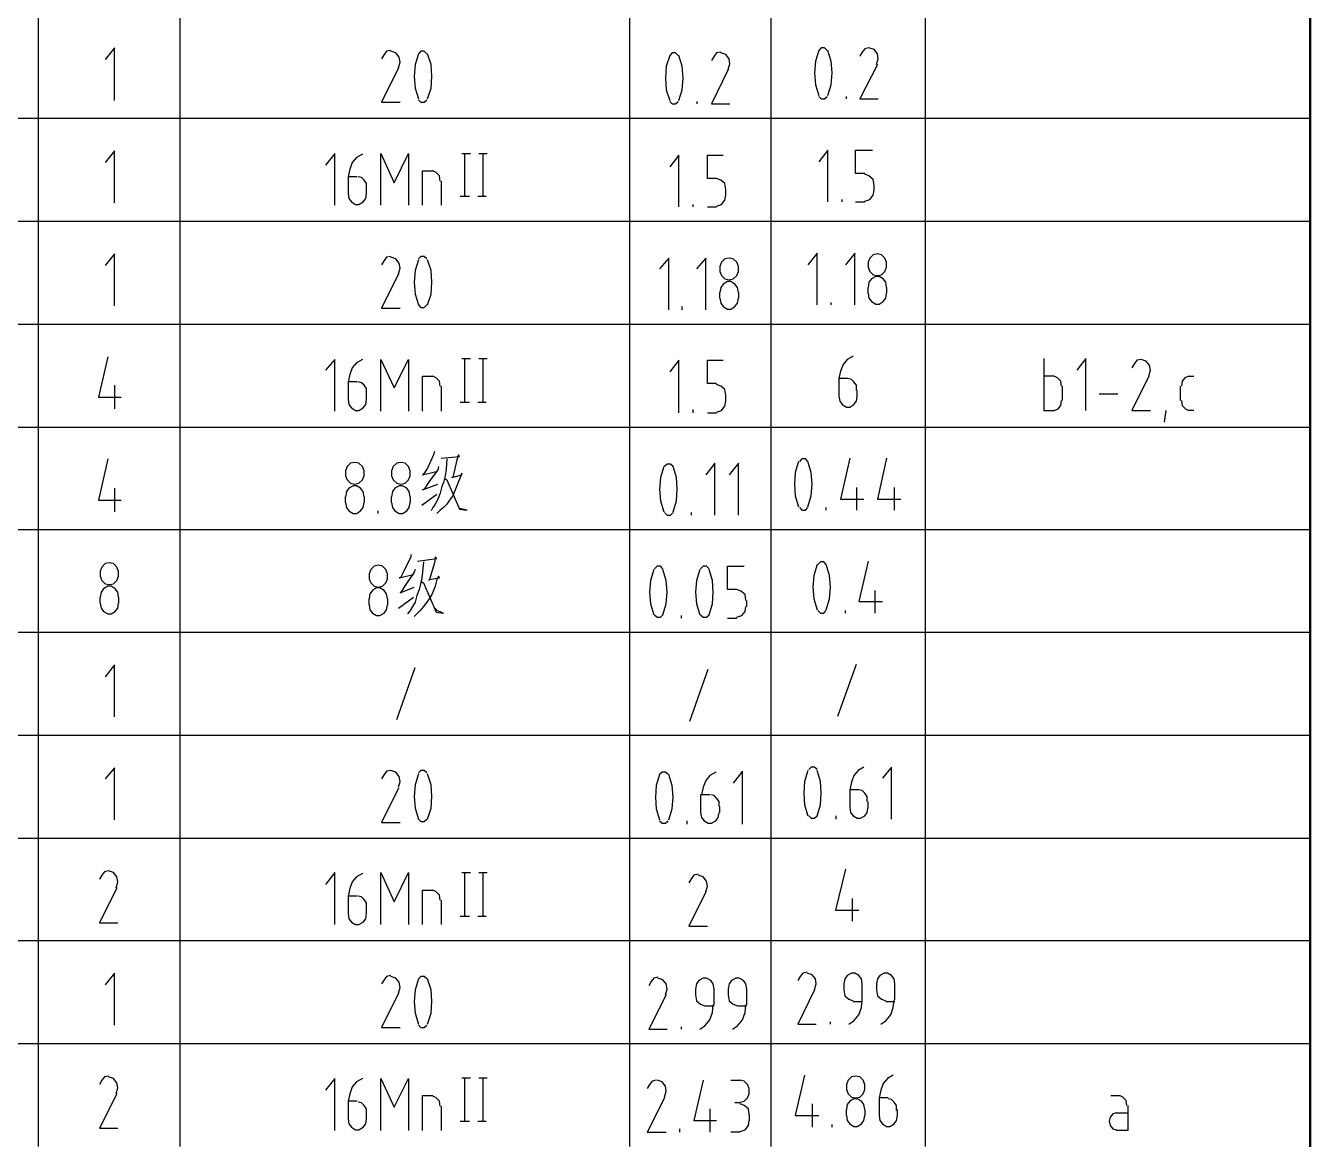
# Model space of a CAD drawing. Header units: millimetres. Extents: x -830 to 4759, y -3917 to 4295.
# Drawn here: x 3759 to 4759, y -3057 to -2190 of the extents above; entities that cross this region are included whole.
import ezdxf

# ---------------------------------------------------------------- set-up
doc = ezdxf.new("R2010")
doc.units = ezdxf.units.MM
doc.layers.add('1', color=7, linetype='Continuous')

msp = doc.modelspace()

# ---------------------------------------------------------------- linework, layer by layer
at = {"layer": '1', "color": 0, "lineweight": 50}
for points in [[(-829.97, -3912.18), (-829.97, 4295.37), (4758.8, 4295.37), (4758.8, -3912.18), (-829.97, -3912.18)], [(4758.8, -2182.83), (4758.8, -2262.33)], [(4758.8, -2262.33), (4758.8, -2342.48)], [(4758.8, -2342.48), (4758.8, -2422.62)], [(4758.8, -2422.62), (4758.8, -2502.77)], [(4758.8, -2502.77), (4758.8, -2582.27)], [(4758.8, -2582.27), (4758.8, -2662.41)], [(4758.8, -2662.41), (4758.8, -2742.56)], [(4758.8, -2742.56), (4758.8, -2822.71)], [(4758.8, -2822.71), (4758.8, -2902.2)], [(4758.8, -2902.2), (4758.8, -2982.35)], [(4758.8, -2982.35), (4758.8, -3062.49)]]:
    msp.add_lwpolyline(points, dxfattribs=at)
at = {"layer": '1', "color": 0, "lineweight": 25}
for points in [[(3769.02, -2182.83), (3769.02, -2262.33)], [(3879.14, -2182.83), (3879.14, -2262.33)], [(4229.05, -2182.83), (4229.05, -2262.33)], [(4339.17, -2182.83), (4339.17, -2262.33)], [(4459.07, -2182.83), (4459.07, -2262.33)], [(3828.32, -2248.65), (3828.32, -2207.6), (3821.15, -2216.72)], [(4382.83, -2209.55), (4380.88, -2207.6), (4378.27, -2207.6), (4376.31, -2209.55), (4373.71, -2218.02), (4373.06, -2227.14), (4373.71, -2236.27), (4376.31, -2244.74)], [(4421.27, -2220.63), (4422.58, -2216.07), (4421.93, -2212.16), (4419.32, -2208.9), (4415.41, -2207.6), (4412.15, -2208.25), (4410.2, -2210.85), (4408.24, -2214.11)], [(4043.35, -2209.55), (4040.09, -2210.2), (4038.13, -2212.81), (4036.18, -2216.07)], [(4049.21, -2223.23), (4050.51, -2218.67), (4049.86, -2214.76), (4047.26, -2211.51), (4043.35, -2210.2)], [(4071.37, -2212.16), (4069.41, -2210.2), (4066.8, -2210.2), (4064.85, -2212.16), (4062.24, -2220.63), (4061.59, -2229.75), (4062.24, -2238.87), (4064.85, -2247.34)], [(4072.02, -2247.34), (4074.62, -2238.87), (4075.27, -2229.75), (4074.62, -2220.63), (4072.02, -2212.16)], [(4266.85, -2213.46), (4264.89, -2211.51), (4262.28, -2211.51), (4260.33, -2213.46), (4257.72, -2221.93), (4257.07, -2231.05), (4257.72, -2240.18), (4260.33, -2248.65)], [(4267.5, -2248.65), (4270.1, -2240.18), (4270.75, -2231.05), (4270.1, -2221.93), (4267.5, -2213.46)], [(4300.08, -2210.85), (4296.82, -2211.51), (4294.86, -2214.11), (4292.91, -2217.37)], [(4305.94, -2224.54), (4307.24, -2219.98), (4306.59, -2216.07), (4303.99, -2212.81), (4300.08, -2211.51)], [(4383.48, -2244.74), (4386.09, -2236.27), (4386.74, -2227.14), (4386.09, -2218.02), (4383.48, -2209.55)], [(4049.21, -2223.23), (4036.18, -2249.95), (4050.51, -2249.95)], [(4305.94, -2224.54), (4292.91, -2251.25), (4307.24, -2251.25)], [(4421.93, -2220.63), (4408.24, -2247.34), (4422.58, -2247.34)], [(4064.85, -2247.99), (4066.8, -2249.95), (4069.41, -2249.95), (4071.37, -2247.99)], [(4376.31, -2245.39), (4378.27, -2247.34), (4380.88, -2247.34), (4382.83, -2245.39)], [(4397.82, -2247.34), (4397.82, -2245.39)], [(4260.33, -2249.3), (4262.28, -2251.25), (4264.89, -2251.25), (4266.85, -2249.3)], [(4281.83, -2251.25), (4281.83, -2249.3)], [(2959.08, -2262.33), (4758.8, -2262.33)], [(2959.08, -2262.33), (4758.8, -2262.33)], [(3769.02, -2262.33), (3769.02, -2342.48)], [(3879.14, -2262.33), (3879.14, -2342.48)], [(4229.05, -2262.33), (4229.05, -2342.48)], [(4339.17, -2262.33), (4339.17, -2342.48)], [(4459.07, -2262.33), (4459.07, -2342.48)], [(3828.32, -2328.14), (3828.32, -2287.74), (3821.15, -2296.86)], [(4383.48, -2327.49), (4383.48, -2287.09), (4376.31, -2296.21)], [(4412.15, -2305.34), (4404.98, -2305.34), (4404.98, -2287.09), (4418.02, -2287.09)], [(3999.69, -2330.1), (3999.69, -2289.7), (3992.52, -2298.82)], [(4021.19, -2290.35), (4016.63, -2292.96), (4013.37, -2296.86), (4011.42, -2302.08), (4010.11, -2307.94)], [(4035.53, -2330.1), (4035.53, -2289.7), (4045.95, -2312.5), (4057.03, -2289.7), (4057.03, -2330.1)], [(4098.73, -2289.7), (4105.25, -2289.7)], [(4100.69, -2289.7), (4100.69, -2322.93)], [(4111.76, -2289.7), (4118.28, -2289.7)], [(4115.02, -2289.7), (4115.02, -2322.93)], [(4267.5, -2331.4), (4267.5, -2291), (4260.33, -2300.12)], [(4296.82, -2309.25), (4289.65, -2309.25), (4289.65, -2291), (4302.03, -2291)], [(4010.11, -2307.94), (4010.11, -2320.97)], [(4017.28, -2307.94), (4010.11, -2307.94)], [(4024.45, -2317.06), (4024.45, -2313.15), (4022.5, -2310.55), (4020.54, -2308.59), (4017.93, -2307.94)], [(4068.11, -2330.1), (4068.11, -2303.38), (4075.93, -2303.38)], [(4081.79, -2311.2), (4081.14, -2307.29), (4078.53, -2304.68), (4075.93, -2303.38)], [(4419.32, -2314.46), (4418.67, -2309.9), (4415.41, -2307.29), (4412.15, -2305.99)], [(4024.45, -2320.97), (4024.45, -2316.41)], [(4082.44, -2311.2), (4082.44, -2330.1)], [(4303.99, -2317.72), (4303.33, -2313.15), (4300.08, -2310.55), (4296.82, -2309.25)], [(4303.99, -2322.28), (4303.99, -2317.72)], [(4412.15, -2326.84), (4416.06, -2325.54), (4418.67, -2322.28), (4419.32, -2318.37)], [(4419.32, -2318.37), (4419.32, -2314.46)], [(4010.11, -2320.97), (4010.77, -2324.88), (4012.72, -2327.49), (4015.98, -2329.44), (4018.59, -2329.44), (4021.84, -2327.49), (4023.8, -2324.88), (4024.45, -2320.97)], [(4097.43, -2322.93), (4104.6, -2322.93)], [(4111.11, -2322.93), (4117.63, -2322.93)], [(4296.82, -2330.75), (4300.73, -2329.44), (4303.33, -2326.19), (4303.99, -2322.28)], [(4394.56, -2327.49), (4394.56, -2325.54)], [(4404.98, -2327.49), (4412.15, -2327.49)], [(4278.57, -2331.4), (4278.57, -2329.44)], [(4289.65, -2331.4), (4296.82, -2331.4)], [(2959.08, -2342.48), (4758.8, -2342.48)], [(2959.08, -2342.48), (4758.8, -2342.48)], [(3769.02, -2342.48), (3769.02, -2422.62)], [(3879.14, -2342.48), (3879.14, -2422.62)], [(4229.05, -2342.48), (4229.05, -2422.62)], [(4339.17, -2342.48), (4339.17, -2422.62)], [(4459.07, -2342.48), (4459.07, -2422.62)], [(3828.32, -2408.29), (3828.32, -2367.89), (3821.15, -2377.01)], [(4375.01, -2407.64), (4375.01, -2367.24), (4367.84, -2376.36)], [(4404.33, -2407.64), (4404.33, -2367.24), (4397.17, -2376.36)], [(4421.93, -2367.89), (4418.67, -2368.54), (4416.06, -2371.15), (4414.76, -2374.41), (4414.76, -2378.31), (4416.06, -2381.57), (4418.67, -2384.18), (4421.93, -2384.83), (4425.18, -2384.18), (4427.79, -2381.57), (4429.09, -2378.31), (4429.09, -2374.41), (4427.79, -2371.15), (4425.18, -2368.54), (4421.93, -2367.89)], [(4043.35, -2369.84), (4040.09, -2370.5), (4038.13, -2373.1), (4036.18, -2376.36)], [(4049.21, -2383.53), (4050.51, -2378.97), (4049.86, -2375.06), (4047.26, -2371.8), (4043.35, -2370.5)], [(4064.85, -2372.45), (4062.24, -2380.92), (4061.59, -2390.04), (4062.24, -2399.17), (4064.85, -2407.64)], [(4071.37, -2371.8), (4069.41, -2369.84), (4066.8, -2369.84), (4064.85, -2371.8)], [(4072.02, -2407.64), (4074.62, -2399.17), (4075.27, -2390.04), (4074.62, -2380.92), (4072.02, -2372.45)], [(4259.68, -2411.55), (4259.68, -2371.15), (4252.51, -2379.62)], [(4288.35, -2411.55), (4288.35, -2371.15), (4281.18, -2379.62)], [(4306.59, -2371.15), (4303.33, -2371.8), (4300.73, -2374.41), (4299.43, -2377.66), (4299.43, -2381.57), (4300.73, -2384.83), (4303.33, -2387.44), (4306.59, -2388.09), (4309.85, -2387.44), (4312.46, -2384.83), (4313.76, -2381.57), (4313.76, -2377.66), (4312.46, -2374.41), (4309.85, -2371.8), (4306.59, -2371.15)], [(4049.21, -2383.53), (4036.18, -2410.24), (4050.51, -2410.24)], [(4429.09, -2393.95), (4428.44, -2390.04), (4426.49, -2387.44), (4423.23, -2385.48), (4420.62, -2385.48), (4417.36, -2387.44), (4415.41, -2390.04), (4414.76, -2393.95)], [(4313.76, -2397.86), (4313.11, -2393.95), (4311.15, -2391.35), (4307.9, -2389.39), (4305.29, -2389.39), (4302.03, -2391.35), (4300.08, -2393.95), (4299.43, -2397.86)], [(4299.43, -2402.42), (4299.43, -2397.86)], [(4313.76, -2397.86), (4313.76, -2402.42)], [(4414.76, -2398.51), (4414.76, -2393.95)], [(4414.76, -2398.51), (4415.41, -2402.42), (4417.36, -2405.03), (4420.62, -2406.99), (4423.23, -2406.99), (4426.49, -2405.03), (4428.44, -2402.42), (4429.09, -2398.51)], [(4429.09, -2393.95), (4429.09, -2398.51)], [(4064.85, -2407.64), (4066.8, -2409.59), (4069.41, -2409.59), (4071.37, -2407.64)], [(4299.43, -2402.42), (4300.08, -2406.33), (4302.03, -2408.94), (4305.29, -2410.89), (4307.9, -2410.89), (4311.15, -2408.94), (4313.11, -2406.33), (4313.76, -2402.42)], [(4386.09, -2407.64), (4386.09, -2405.68)], [(4270.1, -2411.55), (4270.1, -2408.94)], [(2959.08, -2422.62), (4758.8, -2422.62)], [(2959.08, -2422.62), (4758.8, -2422.62)], [(3769.02, -2422.62), (3769.02, -2502.77)], [(3879.14, -2422.62), (3879.14, -2502.77)], [(4229.05, -2422.62), (4229.05, -2502.77)], [(4339.17, -2422.62), (4339.17, -2502.77)], [(4459.07, -2422.62), (4459.07, -2502.77)], [(3823.11, -2448.04), (3815.94, -2479.31), (3833.53, -2479.31)], [(4403.03, -2447.38), (4398.47, -2449.99), (4395.21, -2453.9), (4393.26, -2459.11), (4391.95, -2464.98)], [(3999.69, -2490.39), (3999.69, -2449.99), (3992.52, -2458.46)], [(4021.19, -2449.99), (4016.63, -2452.6), (4013.37, -2456.51), (4011.42, -2461.72), (4010.11, -2467.58)], [(4035.53, -2490.39), (4035.53, -2449.99), (4045.95, -2472.15), (4057.03, -2449.99), (4057.03, -2490.39)], [(4098.73, -2449.34), (4105.25, -2449.34)], [(4100.69, -2449.34), (4100.69, -2483.22)], [(4111.76, -2449.34), (4118.28, -2449.34)], [(4115.02, -2449.34), (4115.02, -2483.22)], [(4267.5, -2491.69), (4267.5, -2450.64), (4260.33, -2459.76)], [(4296.82, -2468.89), (4289.65, -2468.89), (4289.65, -2450.64), (4302.03, -2450.64)], [(4551.59, -2449.34), (4551.59, -2489.74), (4559.41, -2489.74)], [(4584.17, -2489.74), (4584.17, -2449.34), (4577.01, -2458.46)], [(4633.04, -2463.02), (4634.35, -2458.46), (4633.7, -2454.55), (4631.09, -2451.29), (4627.18, -2449.99), (4623.92, -2450.64), (4621.97, -2453.25), (4620.01, -2456.51)], [(4010.11, -2467.58), (4010.11, -2481.27)], [(4017.28, -2467.58), (4010.11, -2467.58)], [(4024.45, -2476.71), (4024.45, -2472.8), (4022.5, -2470.19), (4020.54, -2468.24), (4017.93, -2467.58)], [(4068.11, -2490.39), (4068.11, -2463.02), (4075.93, -2463.02)], [(4081.79, -2470.84), (4081.14, -2466.93), (4078.53, -2464.33), (4075.93, -2463.02)], [(4391.95, -2464.98), (4391.95, -2478.66)], [(4399.12, -2464.98), (4391.95, -2464.98)], [(4405.64, -2474.1), (4405.64, -2470.19), (4403.68, -2467.58), (4401.73, -2465.63), (4399.12, -2464.98)], [(4559.41, -2463.02), (4551.59, -2463.02)], [(4565.28, -2470.84), (4564.63, -2466.93), (4562.02, -2464.33), (4559.41, -2463.02)], [(4633.04, -2463.02), (4620.01, -2489.74), (4634.35, -2489.74)], [(4664.32, -2463.02), (4661.06, -2464.33), (4659.11, -2466.93), (4658.46, -2470.84)], [(4664.32, -2463.02), (4668.23, -2463.02)], [(3828.32, -2470.19), (3828.32, -2488.44)], [(4024.45, -2481.27), (4024.45, -2476.71)], [(4082.44, -2470.84), (4082.44, -2490.39)], [(4303.99, -2478.01), (4303.33, -2473.45), (4300.08, -2470.84), (4296.82, -2469.54)], [(4303.99, -2482.57), (4303.99, -2478.01)], [(4391.95, -2478.66), (4392.6, -2482.57), (4394.56, -2485.18), (4397.82, -2487.13), (4400.42, -2487.13), (4403.68, -2485.18), (4405.64, -2482.57), (4406.29, -2478.66)], [(4406.29, -2478.66), (4406.29, -2474.1)], [(4565.93, -2481.92), (4565.93, -2470.84)], [(4594.6, -2476.71), (4608.94, -2476.71)], [(4657.81, -2481.92), (4657.81, -2470.84)], [(4010.11, -2481.27), (4010.77, -2485.18), (4012.72, -2487.78), (4015.98, -2489.74), (4018.59, -2489.74), (4021.84, -2487.78), (4023.8, -2485.18), (4024.45, -2481.27)], [(4097.43, -2483.22), (4104.6, -2483.22)], [(4111.11, -2483.22), (4117.63, -2483.22)], [(4296.82, -2491.04), (4300.73, -2489.74), (4303.33, -2486.48), (4303.99, -2482.57)], [(4559.41, -2489.74), (4562.67, -2488.44), (4564.63, -2485.83), (4565.28, -2481.92)], [(4658.46, -2481.92), (4659.11, -2485.83), (4661.71, -2488.44), (4664.32, -2489.74)], [(4278.57, -2491.69), (4278.57, -2489.09)], [(4289.65, -2491.69), (4296.82, -2491.69)], [(4645.42, -2498.86), (4646.73, -2489.74)], [(4668.23, -2489.74), (4664.32, -2489.74)], [(2959.08, -2502.77), (4758.8, -2502.77)], [(2959.08, -2502.77), (4758.8, -2502.77)], [(3769.02, -2502.77), (3769.02, -2582.27)], [(3879.14, -2502.77), (3879.14, -2582.27)], [(4229.05, -2502.77), (4229.05, -2582.27)], [(4339.17, -2502.77), (4339.17, -2582.27)], [(4459.07, -2502.77), (4459.07, -2582.27)], [(3823.11, -2527.53), (3815.94, -2559.46), (3833.53, -2559.46)], [(4077.23, -2521.67), (4076.58, -2524.27), (4072.02, -2534.7), (4068.76, -2539.26), (4068.11, -2539.91), (4078.53, -2537.31)], [(4087, -2527.53), (4086.35, -2535.35), (4085.7, -2540.56), (4084.4, -2545.78), (4083.09, -2549.03), (4081.79, -2554.25), (4079.84, -2558.81), (4077.88, -2562.72), (4075.93, -2565.32), (4074.62, -2567.93)], [(4082.44, -2526.88), (4096.78, -2525.58), (4096.13, -2524.27), (4094.82, -2528.18), (4091.56, -2541.87), (4090.91, -2541.87), (4098.73, -2539.91), (4098.73, -2538.61), (4097.43, -2541.87), (4095.47, -2546.43), (4094.17, -2549.69), (4092.87, -2552.94), (4091.56, -2556.2), (4089.61, -2558.81), (4087, -2562.72), (4084.4, -2565.32), (4081.79, -2567.28), (4079.18, -2569.89)], [(4367.84, -2564.67), (4370.45, -2556.2), (4371.1, -2547.08), (4370.45, -2537.96), (4367.84, -2529.49), (4365.89, -2527.53), (4363.28, -2527.53), (4361.33, -2529.49)], [(4400.42, -2526.88), (4393.26, -2558.81), (4411.5, -2558.81)], [(4429.09, -2526.88), (4421.93, -2558.81), (4440.17, -2558.81)], [(4015.33, -2530.14), (4012.07, -2530.79), (4009.46, -2533.4), (4008.16, -2536.65), (4008.16, -2540.56), (4009.46, -2543.82), (4012.07, -2546.43), (4015.33, -2547.08), (4018.59, -2546.43), (4021.19, -2543.82), (4022.5, -2540.56), (4022.5, -2536.65), (4021.19, -2533.4), (4018.59, -2530.79), (4015.33, -2530.14)], [(4051.17, -2530.14), (4047.91, -2530.79), (4045.3, -2533.4), (4044, -2536.65), (4044, -2540.56), (4045.3, -2543.82), (4047.91, -2546.43), (4051.17, -2547.08), (4054.42, -2546.43), (4057.03, -2543.82), (4058.33, -2540.56), (4058.33, -2536.65), (4057.03, -2533.4), (4054.42, -2530.79), (4051.17, -2530.14)], [(4080.49, -2533.4), (4079.84, -2536), (4073.32, -2545.12), (4069.41, -2550.99), (4068.11, -2551.64), (4079.84, -2547.08)], [(4255.77, -2533.4), (4253.16, -2541.87), (4252.51, -2550.99), (4253.16, -2560.11), (4255.77, -2568.58)], [(4262.94, -2568.58), (4265.54, -2560.11), (4266.19, -2550.99), (4265.54, -2541.87), (4262.94, -2533.4), (4260.98, -2531.44), (4258.37, -2531.44), (4256.42, -2533.4)], [(4295.52, -2571.19), (4295.52, -2530.79), (4288.35, -2539.91)], [(4313.76, -2571.19), (4313.76, -2530.79), (4306.59, -2539.91)], [(4360.68, -2529.49), (4358.07, -2537.96), (4357.42, -2547.08), (4358.07, -2556.2), (4360.68, -2564.67)], [(4022.5, -2556.85), (4021.84, -2552.94), (4019.89, -2550.34), (4016.63, -2548.38), (4014.02, -2548.38), (4010.77, -2550.34), (4008.81, -2552.94), (4008.16, -2556.85)], [(4058.33, -2556.85), (4057.68, -2552.94), (4055.73, -2550.34), (4052.47, -2548.38), (4049.86, -2548.38), (4046.6, -2550.34), (4044.65, -2552.94), (4044, -2556.85)], [(4085.05, -2542.52), (4087, -2543.82), (4096.78, -2566.63), (4102.64, -2567.28), (4096.78, -2565.98), (4095.47, -2563.37)], [(3828.32, -2550.34), (3828.32, -2568.58)], [(4008.16, -2561.41), (4008.16, -2556.85)], [(4022.5, -2556.85), (4022.5, -2561.41)], [(4044, -2561.41), (4044, -2556.85)], [(4058.33, -2556.85), (4058.33, -2561.41)], [(4067.46, -2563.37), (4079.18, -2554.9)], [(4405.64, -2549.69), (4405.64, -2567.28)], [(4434.96, -2549.69), (4434.96, -2567.28)], [(4008.16, -2561.41), (4008.81, -2565.32), (4010.77, -2567.93), (4014.02, -2569.89), (4016.63, -2569.89), (4019.89, -2567.93), (4021.84, -2565.32), (4022.5, -2561.41)], [(4033.57, -2569.89), (4033.57, -2567.93)], [(4044, -2561.41), (4044.65, -2565.32), (4046.6, -2567.93), (4049.86, -2569.89), (4052.47, -2569.89), (4055.73, -2567.93), (4057.68, -2565.32), (4058.33, -2561.41)], [(4361.33, -2565.32), (4363.28, -2567.28), (4365.89, -2567.28), (4367.84, -2565.32)], [(4382.18, -2567.28), (4382.18, -2565.32)], [(4256.42, -2569.23), (4258.37, -2571.19), (4260.98, -2571.19), (4262.94, -2569.23)], [(4277.27, -2571.19), (4277.27, -2569.23)], [(2959.08, -2582.27), (4758.8, -2582.27)], [(2959.08, -2582.27), (4758.8, -2582.27)], [(3769.02, -2582.27), (3769.02, -2662.41)], [(3879.14, -2582.27), (3879.14, -2662.41)], [(4229.05, -2582.27), (4229.05, -2662.41)], [(4339.17, -2582.27), (4339.17, -2662.41)], [(4459.07, -2582.27), (4459.07, -2662.41)], [(3824.41, -2608.33), (3821.15, -2608.98), (3818.54, -2611.59), (3817.24, -2614.85), (3817.24, -2618.76), (3818.54, -2622.01), (3821.15, -2624.62), (3824.41, -2625.27), (3827.67, -2624.62), (3830.27, -2622.01), (3831.58, -2618.76), (3831.58, -2614.85), (3830.27, -2611.59), (3827.67, -2608.98), (3824.41, -2608.33)], [(4058.98, -2601.81), (4058.98, -2603.77), (4053.77, -2614.19), (4051.17, -2619.41), (4049.86, -2620.06), (4060.94, -2617.45)], [(4068.76, -2607.68), (4068.11, -2615.5), (4067.46, -2620.06), (4066.15, -2625.92), (4065.5, -2629.18), (4063.55, -2633.74), (4062.24, -2638.95), (4060.29, -2642.21), (4058.33, -2645.47), (4056.38, -2648.08)], [(4064.2, -2607.03), (4079.18, -2605.07), (4077.88, -2603.77), (4077.23, -2608.33), (4073.32, -2622.01), (4073.32, -2621.36), (4081.14, -2620.06), (4080.49, -2618.76), (4079.18, -2621.36), (4077.88, -2626.57), (4076.58, -2629.83), (4075.27, -2633.09), (4073.32, -2636.35), (4071.37, -2638.95), (4068.76, -2642.21), (4066.15, -2645.47), (4064.2, -2647.43), (4061.59, -2650.03)], [(4382.18, -2644.82), (4384.78, -2636.35), (4385.44, -2627.23), (4384.78, -2618.1), (4382.18, -2609.63), (4380.22, -2607.68), (4377.62, -2607.68), (4375.66, -2609.63)], [(4414.76, -2607.03), (4407.59, -2638.3), (4425.84, -2638.3)], [(4033.57, -2610.28), (4030.31, -2610.94), (4027.71, -2613.54), (4026.4, -2616.8), (4026.4, -2620.71), (4027.71, -2623.97), (4030.31, -2626.57), (4033.57, -2627.23), (4036.83, -2626.57), (4039.44, -2623.97), (4040.74, -2620.71), (4040.74, -2616.8), (4039.44, -2613.54), (4036.83, -2610.94), (4033.57, -2610.28)], [(4062.24, -2613.54), (4061.59, -2615.5), (4055.08, -2625.27), (4051.17, -2631.14), (4050.51, -2631.79), (4061.59, -2627.23)], [(4247.95, -2613.54), (4245.34, -2622.01), (4244.69, -2631.14), (4245.34, -2640.26), (4247.95, -2648.73)], [(4255.12, -2612.89), (4253.16, -2610.94), (4250.56, -2610.94), (4248.6, -2612.89)], [(4248.6, -2648.73), (4250.56, -2650.68), (4253.16, -2650.68), (4255.12, -2648.73), (4257.72, -2640.26), (4258.37, -2631.14), (4257.72, -2622.01), (4255.12, -2613.54)], [(4283.79, -2613.54), (4281.18, -2622.01), (4280.53, -2631.14), (4281.18, -2640.26), (4283.79, -2648.73)], [(4290.95, -2612.89), (4289, -2610.94), (4286.39, -2610.94), (4284.44, -2612.89)], [(4284.44, -2648.73), (4286.39, -2650.68), (4289, -2650.68), (4290.95, -2648.73), (4293.56, -2640.26), (4294.21, -2631.14), (4293.56, -2622.01), (4290.95, -2613.54)], [(4312.46, -2629.18), (4305.29, -2629.18), (4305.29, -2610.94), (4318.32, -2610.94)], [(4375.01, -2609.63), (4372.4, -2618.1), (4371.75, -2627.23), (4372.4, -2636.35), (4375.01, -2644.82)], [(3831.58, -2635.05), (3830.92, -2631.14), (3828.97, -2628.53), (3825.71, -2626.57), (3823.11, -2626.57), (3819.85, -2628.53), (3817.89, -2631.14), (3817.24, -2635.05)], [(4040.74, -2636.35), (4040.09, -2632.44), (4038.13, -2629.83), (4034.88, -2627.88), (4032.27, -2627.88), (4029.01, -2629.83), (4027.06, -2632.44), (4026.4, -2636.35)], [(4066.8, -2622.66), (4068.76, -2623.97), (4078.53, -2646.77), (4084.4, -2647.43), (4079.18, -2645.47), (4077.88, -2643.52)], [(3817.24, -2639.61), (3817.24, -2635.05)], [(3831.58, -2635.05), (3831.58, -2639.61)], [(4026.4, -2640.91), (4026.4, -2636.35)], [(4040.74, -2636.35), (4040.74, -2640.91)], [(4049.21, -2643.52), (4060.94, -2635.05)], [(4319.62, -2637.65), (4318.97, -2633.09), (4315.72, -2630.48), (4312.46, -2629.18)], [(4320.28, -2642.21), (4320.28, -2637.65)], [(4419.97, -2629.83), (4419.97, -2647.43)], [(3817.24, -2639.61), (3817.89, -2643.52), (3819.85, -2646.12), (3823.11, -2648.08), (3825.71, -2648.08), (3828.97, -2646.12), (3830.92, -2643.52), (3831.58, -2639.61)], [(4026.4, -2640.91), (4027.06, -2644.82), (4029.01, -2647.43), (4032.27, -2649.38), (4034.88, -2649.38), (4038.13, -2647.43), (4040.09, -2644.82), (4040.74, -2640.91)], [(4312.46, -2650.68), (4316.37, -2649.38), (4318.97, -2646.12), (4319.62, -2642.21)], [(4375.66, -2645.47), (4377.62, -2647.43), (4380.22, -2647.43), (4382.18, -2645.47)], [(4397.17, -2647.43), (4397.17, -2645.47)], [(4269.45, -2651.34), (4269.45, -2649.38)], [(4305.29, -2651.34), (4312.46, -2651.34)], [(2959.08, -2662.41), (4758.8, -2662.41)], [(2959.08, -2662.41), (4758.8, -2662.41)], [(3769.02, -2662.41), (3769.02, -2742.56)], [(3879.14, -2662.41), (3879.14, -2742.56)], [(4229.05, -2662.41), (4229.05, -2742.56)], [(4339.17, -2662.41), (4339.17, -2742.56)], [(4459.07, -2662.41), (4459.07, -2742.56)], [(3828.32, -2728.22), (3828.32, -2687.82), (3821.15, -2696.95)], [(4391.3, -2727.57), (4405.64, -2687.17)], [(4047.91, -2730.18), (4062.24, -2689.78)], [(4275.97, -2731.48), (4290.3, -2691.08)], [(2959.08, -2742.56), (4758.8, -2742.56)], [(2959.08, -2742.56), (4758.8, -2742.56)], [(3769.02, -2742.56), (3769.02, -2822.71)], [(3879.14, -2742.56), (3879.14, -2822.71)], [(4229.05, -2742.56), (4229.05, -2822.71)], [(4339.17, -2742.56), (4339.17, -2822.71)], [(4459.07, -2742.56), (4459.07, -2822.71)], [(3828.32, -2808.37), (3828.32, -2767.97), (3821.15, -2776.44)], [(4375.01, -2769.27), (4373.06, -2767.32), (4370.45, -2767.32), (4368.49, -2769.27)], [(4411.5, -2767.32), (4406.94, -2769.93), (4403.68, -2773.84), (4401.73, -2779.05), (4400.42, -2784.91)], [(4433, -2807.72), (4433, -2767.32), (4425.84, -2775.79)], [(4049.21, -2782.96), (4050.51, -2778.4), (4049.86, -2774.49), (4047.26, -2771.23), (4043.35, -2769.93), (4040.09, -2770.58), (4038.13, -2773.18), (4036.18, -2776.44)], [(4064.85, -2772.53), (4062.24, -2781), (4061.59, -2790.13), (4062.24, -2799.25), (4064.85, -2807.72)], [(4071.37, -2771.88), (4069.41, -2769.93), (4066.8, -2769.93), (4064.85, -2771.88)], [(4072.02, -2807.72), (4074.62, -2799.25), (4075.27, -2790.13), (4074.62, -2781), (4072.02, -2772.53)], [(4259.03, -2773.18), (4257.07, -2771.23), (4254.46, -2771.23), (4252.51, -2773.18), (4249.9, -2781.66), (4249.25, -2790.78), (4249.9, -2799.9), (4252.51, -2808.37)], [(4259.68, -2808.37), (4262.28, -2799.9), (4262.94, -2790.78), (4262.28, -2781.66), (4259.68, -2773.18)], [(4296.17, -2771.23), (4291.61, -2773.84), (4288.35, -2777.75), (4286.39, -2782.96), (4285.09, -2788.82)], [(4317.02, -2811.63), (4317.02, -2770.58), (4309.85, -2779.7)], [(4367.84, -2769.93), (4365.24, -2778.4), (4364.59, -2787.52), (4365.24, -2796.64), (4367.84, -2805.11)], [(4368.49, -2805.11), (4370.45, -2807.07), (4373.06, -2807.07), (4375.01, -2805.11), (4377.62, -2796.64), (4378.27, -2787.52), (4377.62, -2778.4), (4375.01, -2769.93)], [(4049.21, -2783.61), (4036.18, -2810.33), (4050.51, -2810.33)], [(4400.42, -2784.91), (4400.42, -2798.6)], [(4407.59, -2784.91), (4400.42, -2784.91)], [(4414.11, -2794.04), (4414.11, -2790.13), (4412.15, -2787.52), (4410.2, -2785.56), (4407.59, -2784.91)], [(4284.44, -2788.82), (4284.44, -2802.51)], [(4291.61, -2788.82), (4284.44, -2788.82)], [(4298.77, -2797.95), (4298.77, -2794.04), (4296.82, -2791.43), (4294.86, -2789.47), (4292.26, -2788.82)], [(4299.43, -2802.51), (4299.43, -2797.95)], [(4400.42, -2798.6), (4401.07, -2802.51), (4403.03, -2805.11), (4406.29, -2807.07), (4408.89, -2807.07), (4412.15, -2805.11), (4414.11, -2802.51), (4414.76, -2798.6)], [(4414.76, -2798.6), (4414.76, -2794.04)], [(4064.85, -2807.72), (4066.8, -2809.67), (4069.41, -2809.67), (4071.37, -2807.72)], [(4284.44, -2802.51), (4285.09, -2806.42), (4287.04, -2809.02), (4290.3, -2810.98), (4292.91, -2810.98), (4296.17, -2809.02), (4298.12, -2806.42), (4298.77, -2802.51)], [(4390, -2807.72), (4390, -2805.11)], [(4252.51, -2809.02), (4254.46, -2810.98), (4257.07, -2810.98), (4259.03, -2809.02)], [(4274.01, -2811.63), (4274.01, -2809.02)], [(2959.08, -2822.71), (4758.8, -2822.71)], [(2959.08, -2822.71), (4758.8, -2822.71)], [(3769.02, -2822.71), (3769.02, -2902.2)], [(3879.14, -2822.71), (3879.14, -2902.2)], [(4229.05, -2822.71), (4229.05, -2902.2)], [(4339.17, -2822.71), (4339.17, -2902.2)], [(4459.07, -2822.71), (4459.07, -2902.2)], [(3829.62, -2861.15), (3830.92, -2856.59), (3830.27, -2852.68), (3827.67, -2849.42), (3823.76, -2848.12), (3820.5, -2848.77), (3818.54, -2851.38), (3816.59, -2854.63)], [(4397.17, -2846.82), (4389.35, -2878.74), (4407.59, -2878.74)], [(3999.69, -2889.82), (3999.69, -2849.42), (3992.52, -2858.54)], [(4021.19, -2850.07), (4016.63, -2852.68), (4013.37, -2856.59), (4011.42, -2861.8), (4010.11, -2867.67)], [(4035.53, -2889.82), (4035.53, -2849.42), (4045.95, -2872.23), (4057.03, -2849.42), (4057.03, -2889.82)], [(4098.73, -2849.42), (4105.25, -2849.42)], [(4100.69, -2849.42), (4100.69, -2883.3)], [(4111.76, -2849.42), (4118.28, -2849.42)], [(4115.02, -2849.42), (4115.02, -2883.3)], [(4282.48, -2850.72), (4279.23, -2851.38), (4277.27, -2853.98), (4275.32, -2857.24)], [(4288.35, -2864.41), (4289.65, -2859.85), (4289, -2855.94), (4286.39, -2852.68), (4282.48, -2851.38)], [(3830.27, -2861.15), (3816.59, -2888.52), (3830.92, -2888.52)], [(4010.11, -2867.67), (4010.11, -2881.35)], [(4017.28, -2867.67), (4010.11, -2867.67)], [(4024.45, -2876.79), (4024.45, -2872.88), (4022.5, -2870.27), (4020.54, -2868.32), (4017.93, -2867.67)], [(4068.11, -2889.82), (4068.11, -2863.11), (4075.93, -2863.11)], [(4081.79, -2870.92), (4081.14, -2867.01), (4078.53, -2864.41), (4075.93, -2863.11)], [(4288.35, -2864.41), (4275.32, -2891.12), (4289.65, -2891.12)], [(4024.45, -2881.35), (4024.45, -2876.79)], [(4082.44, -2870.92), (4082.44, -2889.82)], [(4402.38, -2869.62), (4402.38, -2887.21)], [(4010.11, -2881.35), (4010.77, -2885.26), (4012.72, -2887.87), (4015.98, -2889.82), (4018.59, -2889.82), (4021.84, -2887.87), (4023.8, -2885.26), (4024.45, -2881.35)], [(4097.43, -2883.3), (4104.6, -2883.3)], [(4111.11, -2883.3), (4117.63, -2883.3)], [(2959.08, -2902.2), (4758.8, -2902.2)], [(2959.08, -2902.2), (4758.8, -2902.2)], [(3769.02, -2902.2), (3769.02, -2982.35)], [(3879.14, -2902.2), (3879.14, -2982.35)], [(4229.05, -2902.2), (4229.05, -2982.35)], [(4339.17, -2902.2), (4339.17, -2982.35)], [(4459.07, -2902.2), (4459.07, -2982.35)], [(3828.32, -2968.01), (3828.32, -2927.61), (3821.15, -2936.74)], [(4367.19, -2926.96), (4363.93, -2927.61), (4361.98, -2930.22), (4360.02, -2933.48)], [(4373.06, -2940.65), (4374.36, -2936.08), (4373.71, -2932.17), (4371.1, -2928.92), (4367.19, -2927.61)], [(4410.2, -2936.08), (4409.55, -2932.17), (4407.59, -2929.57), (4404.33, -2927.61), (4401.73, -2927.61), (4398.47, -2929.57), (4396.51, -2932.17), (4395.86, -2936.08)], [(4435.61, -2936.08), (4434.96, -2932.17), (4433, -2929.57), (4429.75, -2927.61), (4427.14, -2927.61), (4423.88, -2929.57), (4421.93, -2932.17), (4421.27, -2936.08)], [(4043.35, -2929.57), (4040.09, -2930.22), (4038.13, -2932.83), (4036.18, -2936.08)], [(4049.21, -2943.25), (4050.51, -2938.69), (4049.86, -2934.78), (4047.26, -2931.52), (4043.35, -2930.22)], [(4071.37, -2932.17), (4069.41, -2930.22), (4066.8, -2930.22), (4064.85, -2932.17), (4062.24, -2940.65), (4061.59, -2949.77), (4062.24, -2958.89), (4064.85, -2967.36)], [(4072.02, -2967.36), (4074.62, -2958.89), (4075.27, -2949.77), (4074.62, -2940.65), (4072.02, -2932.17)], [(4251.21, -2930.87), (4247.95, -2931.52), (4245.99, -2934.13), (4244.04, -2937.39)], [(4257.07, -2944.56), (4258.37, -2939.99), (4257.72, -2936.08), (4255.12, -2932.83), (4251.21, -2931.52)], [(4294.86, -2939.99), (4294.21, -2936.08), (4292.26, -2933.48), (4289, -2931.52), (4286.39, -2931.52), (4283.14, -2933.48), (4281.18, -2936.08), (4280.53, -2939.99)], [(4320.28, -2939.99), (4319.62, -2936.08), (4317.67, -2933.48), (4314.41, -2931.52), (4311.81, -2931.52), (4308.55, -2933.48), (4306.59, -2936.08), (4305.94, -2939.99)], [(4395.86, -2936.08), (4395.86, -2940.65)], [(4410.2, -2948.46), (4410.2, -2936.08)], [(4421.27, -2936.08), (4421.27, -2940.65)], [(4435.61, -2948.46), (4435.61, -2936.08)], [(4049.21, -2943.25), (4036.18, -2969.97), (4050.51, -2969.97)], [(4257.72, -2944.56), (4244.04, -2971.27), (4258.37, -2971.27)], [(4280.53, -2939.99), (4280.53, -2944.56)], [(4280.53, -2944.56), (4281.18, -2949.12), (4284.44, -2951.72), (4287.7, -2953.03)], [(4294.86, -2952.37), (4294.86, -2939.99)], [(4305.94, -2939.99), (4305.94, -2944.56)], [(4305.94, -2944.56), (4306.59, -2949.12), (4309.85, -2951.72), (4313.11, -2953.03)], [(4320.28, -2952.37), (4320.28, -2939.99)], [(4373.06, -2940.65), (4360.02, -2967.36), (4374.36, -2967.36)], [(4395.86, -2940.65), (4396.51, -2945.21), (4399.77, -2947.81), (4403.03, -2949.12)], [(4399.77, -2967.36), (4403.68, -2964.75), (4407.59, -2960.19), (4409.55, -2954.33), (4410.2, -2948.46)], [(4421.27, -2940.65), (4421.93, -2945.21), (4425.18, -2947.81), (4428.44, -2949.12)], [(4424.53, -2967.36), (4428.44, -2964.75), (4432.35, -2960.19), (4434.31, -2954.33), (4434.96, -2948.46)], [(4283.79, -2971.27), (4287.7, -2968.66), (4291.61, -2964.1), (4293.56, -2958.24), (4294.21, -2952.37)], [(4287.7, -2953.03), (4294.86, -2953.03)], [(4309.2, -2971.27), (4313.11, -2968.66), (4317.02, -2964.1), (4318.97, -2958.24), (4319.62, -2952.37)], [(4313.11, -2953.03), (4320.28, -2953.03)], [(4403.03, -2949.77), (4410.2, -2949.77)], [(4428.44, -2949.77), (4435.61, -2949.77)], [(4064.85, -2968.01), (4066.8, -2969.97), (4069.41, -2969.97), (4071.37, -2968.01)], [(4385.44, -2967.36), (4385.44, -2965.41)], [(4269.45, -2971.27), (4269.45, -2969.32)], [(2959.08, -2982.35), (4758.8, -2982.35)], [(2959.08, -2982.35), (4758.8, -2982.35)], [(3769.02, -2982.35), (3769.02, -3062.49)], [(3879.14, -2982.35), (3879.14, -3062.49)], [(4229.05, -2982.35), (4229.05, -3062.49)], [(4339.17, -2982.35), (4339.17, -3062.49)], [(4459.07, -2982.35), (4459.07, -3062.49)], [(3823.76, -3007.76), (3820.5, -3008.41), (3818.54, -3011.02), (3816.59, -3014.28)], [(3829.62, -3021.44), (3830.92, -3016.88), (3830.27, -3012.97), (3827.67, -3009.72), (3823.76, -3008.41)], [(4365.24, -3007.11), (4358.07, -3038.39), (4376.31, -3038.39)], [(4404.98, -3007.76), (4401.73, -3008.41), (4399.12, -3011.02), (4397.82, -3014.28), (4397.82, -3018.19), (4399.12, -3021.44), (4401.73, -3024.05), (4404.98, -3024.7), (4408.24, -3024.05), (4410.85, -3021.44), (4412.15, -3018.19), (4412.15, -3014.28), (4410.85, -3011.02), (4408.24, -3008.41), (4404.98, -3007.76)], [(4434.31, -3007.11), (4429.75, -3009.72), (4426.49, -3013.62), (4424.53, -3018.84), (4423.23, -3024.7)], [(3999.69, -3050.11), (3999.69, -3009.72), (3992.52, -3018.84)], [(4021.19, -3009.72), (4016.63, -3012.32), (4013.37, -3016.23), (4011.42, -3021.44), (4010.11, -3027.31)], [(4035.53, -3050.11), (4035.53, -3009.72), (4045.95, -3031.87), (4057.03, -3009.72), (4057.03, -3050.11)], [(4098.73, -3009.06), (4105.25, -3009.06)], [(4100.69, -3009.06), (4100.69, -3042.95)], [(4111.76, -3009.06), (4118.28, -3009.06)], [(4115.02, -3009.06), (4115.02, -3042.95)], [(4249.9, -3011.02), (4246.65, -3011.67), (4244.69, -3014.28), (4242.74, -3017.53)], [(4256.42, -3024.05), (4257.72, -3019.49), (4257.07, -3015.58), (4254.46, -3012.32), (4250.56, -3011.02)], [(4286.39, -3011.02), (4279.23, -3042.3), (4296.82, -3042.3)], [(4307.9, -3011.02), (4315.06, -3011.02)], [(4315.06, -3027.96), (4318.32, -3027.31), (4320.93, -3024.7), (4322.23, -3021.44), (4322.23, -3017.53), (4320.93, -3014.28), (4318.32, -3011.67), (4315.06, -3011.02)], [(3830.27, -3021.44), (3816.59, -3048.16), (3830.92, -3048.16)], [(4010.11, -3027.31), (4010.11, -3040.99)], [(4017.28, -3027.31), (4010.11, -3027.31)], [(4024.45, -3037.08), (4024.45, -3033.17), (4022.5, -3030.57), (4020.54, -3028.61), (4017.93, -3027.96)], [(4068.11, -3050.11), (4068.11, -3022.75), (4075.93, -3022.75)], [(4081.79, -3031.22), (4081.14, -3027.31), (4078.53, -3024.7), (4075.93, -3023.4)], [(4256.42, -3024.7), (4242.74, -3051.42), (4257.72, -3051.42)], [(4315.06, -3028.61), (4311.15, -3028.61)], [(4412.15, -3033.82), (4411.5, -3029.91), (4409.55, -3027.31), (4406.29, -3025.35), (4403.68, -3025.35), (4400.42, -3027.31), (4398.47, -3029.91), (4397.82, -3033.82)], [(4423.23, -3024.7), (4423.23, -3038.39)], [(4430.4, -3024.7), (4423.23, -3024.7)], [(4436.91, -3034.48), (4436.91, -3030.57), (4434.96, -3027.96), (4433, -3026.01), (4430.4, -3025.35)], [(4603.72, -3022.75), (4610.24, -3022.75)], [(4616.1, -3030.57), (4615.45, -3026.66), (4612.84, -3024.05), (4610.24, -3022.75)], [(4024.45, -3040.99), (4024.45, -3036.43)], [(4082.44, -3031.22), (4082.44, -3050.11)], [(4291.61, -3033.17), (4291.61, -3051.42)], [(4322.23, -3037.73), (4321.58, -3033.17), (4318.32, -3030.57), (4315.06, -3029.26)], [(4322.23, -3037.73), (4322.23, -3042.3)], [(4371.1, -3029.26), (4371.1, -3047.51)], [(4397.82, -3038.39), (4397.82, -3033.82)], [(4397.82, -3038.39), (4398.47, -3042.3), (4400.42, -3044.9), (4403.68, -3046.86), (4406.29, -3046.86), (4409.55, -3044.9), (4411.5, -3042.3), (4412.15, -3038.39)], [(4412.15, -3033.82), (4412.15, -3038.39)], [(4423.23, -3038.39), (4423.88, -3042.3), (4425.84, -3044.9), (4429.09, -3046.86), (4431.7, -3046.86), (4434.96, -3044.9), (4436.91, -3042.3), (4437.56, -3038.39)], [(4437.56, -3038.39), (4437.56, -3033.82)], [(4607.63, -3036.43), (4605.03, -3037.08), (4603.07, -3039.69), (4602.42, -3042.95), (4603.07, -3046.2), (4605.03, -3048.81), (4607.63, -3049.46)], [(4616.75, -3030.57), (4616.75, -3050.11), (4607.63, -3050.11)], [(4607.63, -3036.43), (4616.75, -3036.43)], [(4010.11, -3040.99), (4010.77, -3044.9), (4012.72, -3047.51), (4015.98, -3049.46), (4018.59, -3049.46), (4021.84, -3047.51), (4023.8, -3044.9), (4024.45, -3040.99)], [(4097.43, -3042.95), (4104.6, -3042.95)], [(4111.11, -3042.95), (4117.63, -3042.95)], [(4315.06, -3050.77), (4318.97, -3049.46), (4321.58, -3046.2), (4322.23, -3042.3)], [(4386.74, -3047.51), (4386.74, -3045.55)], [(4268.15, -3051.42), (4268.15, -3048.81)], [(4315.06, -3051.42), (4307.9, -3051.42)]]:
    msp.add_lwpolyline(points, dxfattribs=at)

doc.saveas('drawing.dxf')
